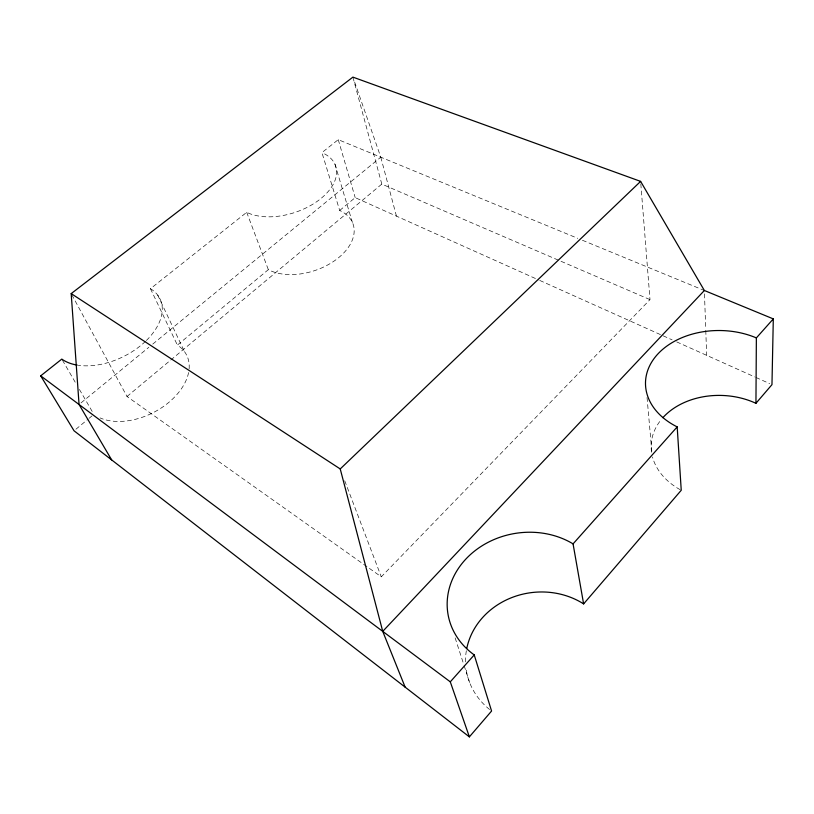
<?xml version="1.0" encoding="UTF-8"?>
<svg xmlns="http://www.w3.org/2000/svg" width="814" height="814" viewBox="0 0 814 814"><rect width="100%" height="100%" fill="white"/><g stroke="black" fill="none" stroke-linecap="round" stroke-linejoin="round"><path stroke-width="0.61" stroke-dasharray="4.07 3.05" d="M71.795 294.719L127.015 396.499L381.278 576.821L649.999 299.623L640.618 181.39M127.015 396.499L381.807 184.096L649.999 299.623M75.936 429.222L88.207 419.047M89.153 418.264L91.982 415.913M189.113 368.905A56.105 36.365 -26.7 0 0 177.371 345.095L268.335 269.658A50.916 31.654 -18.6 0 0 338.909 257.438A50.916 31.654 -18.6 0 0 339.692 210.48L321.927 152.615L338.248 139.662L577.747 238.329M339.692 210.48L355.199 197.619L538.614 279.924M81.024 402.889L148.84 347.303M152.767 344.078L380.789 157.183L353.744 79.518M146.388 340.476A58.822 35.979 -25.9 0 0 150.468 288.716L246.703 212.322A53.175 31.095 -18.4 0 0 320.258 199.054A53.175 31.095 -18.4 0 0 321.927 152.615M582.437 240.262L704.364 290.496L705.728 329.151M539.763 280.443L672.089 339.825M676.699 341.9L754.782 376.933M755.931 377.452L769.678 383.618M62.434 360.175L76.262 384.015M79.406 389.428L92.613 412.179M150.468 288.716L177.371 345.095M157.733 295.146L184.513 351.668M344.739 480.799L381.278 576.821M246.703 212.322L268.335 269.658M455.138 637.922L463.746 664.448M464.143 665.649L469.617 682.529M334.941 164.184L352.421 222.436M338.248 139.662L355.199 197.619M352.91 77.127L381.807 184.096M380.789 157.183L396.438 216.117M647.038 397.507L651.892 452.167M705.779 330.403L706.654 355.342M489.601 709.493A74.349 66.87 -7.1 0 1 465.964 668.009M465.527 661.874A74.349 66.87 -7.1 0 1 466.341 650.752M680.158 489.672A69.444 52.33 2.2 0 1 652.502 457M651.526 452.238A69.444 52.33 2.2 0 1 661.314 419.495M188.594 372.537A56.105 36.365 -26.7 0 1 153.408 412.535A56.105 36.365 -26.7 0 1 100.051 417.908M145.502 341.331A58.822 35.979 -25.9 0 1 78.358 365.293"/><path stroke-width="1.22" d="M662.881 417.674A69.444 52.33 2.2 0 1 755.941 403.306L756.369 337.912L773.3 318.895L704.364 290.496L640.618 181.39L352.91 77.127L71.194 293.61L79.06 404.497L111.671 459.92M773.3 318.895L771.967 384.646L755.941 403.306M77.208 365.11A58.822 35.979 -25.9 0 1 61.803 359.096L40.7 375.844L74.043 430.789L469.373 736.874L491.575 711.029L474.236 654.924A79.202 68.468 -9.4 0 1 464.57 560.48A79.202 68.468 -9.4 0 1 573.066 543.874L677.187 426.892A73.484 52.9 0.1 0 1 657.081 354.843A73.484 52.9 0.1 0 1 756.369 337.912M466.788 648.341A74.349 66.87 -7.1 0 1 583.618 603.896L681.237 490.262L677.187 426.892M469.373 736.874L450.284 681.837L474.236 654.924M405.138 687.138L382.733 631.369L704.364 290.496M382.733 631.369L340.232 468.945L640.618 181.39M71.194 293.61L340.232 468.945M40.7 375.844L450.284 681.837M573.066 543.874L583.618 603.896"/></g></svg>
